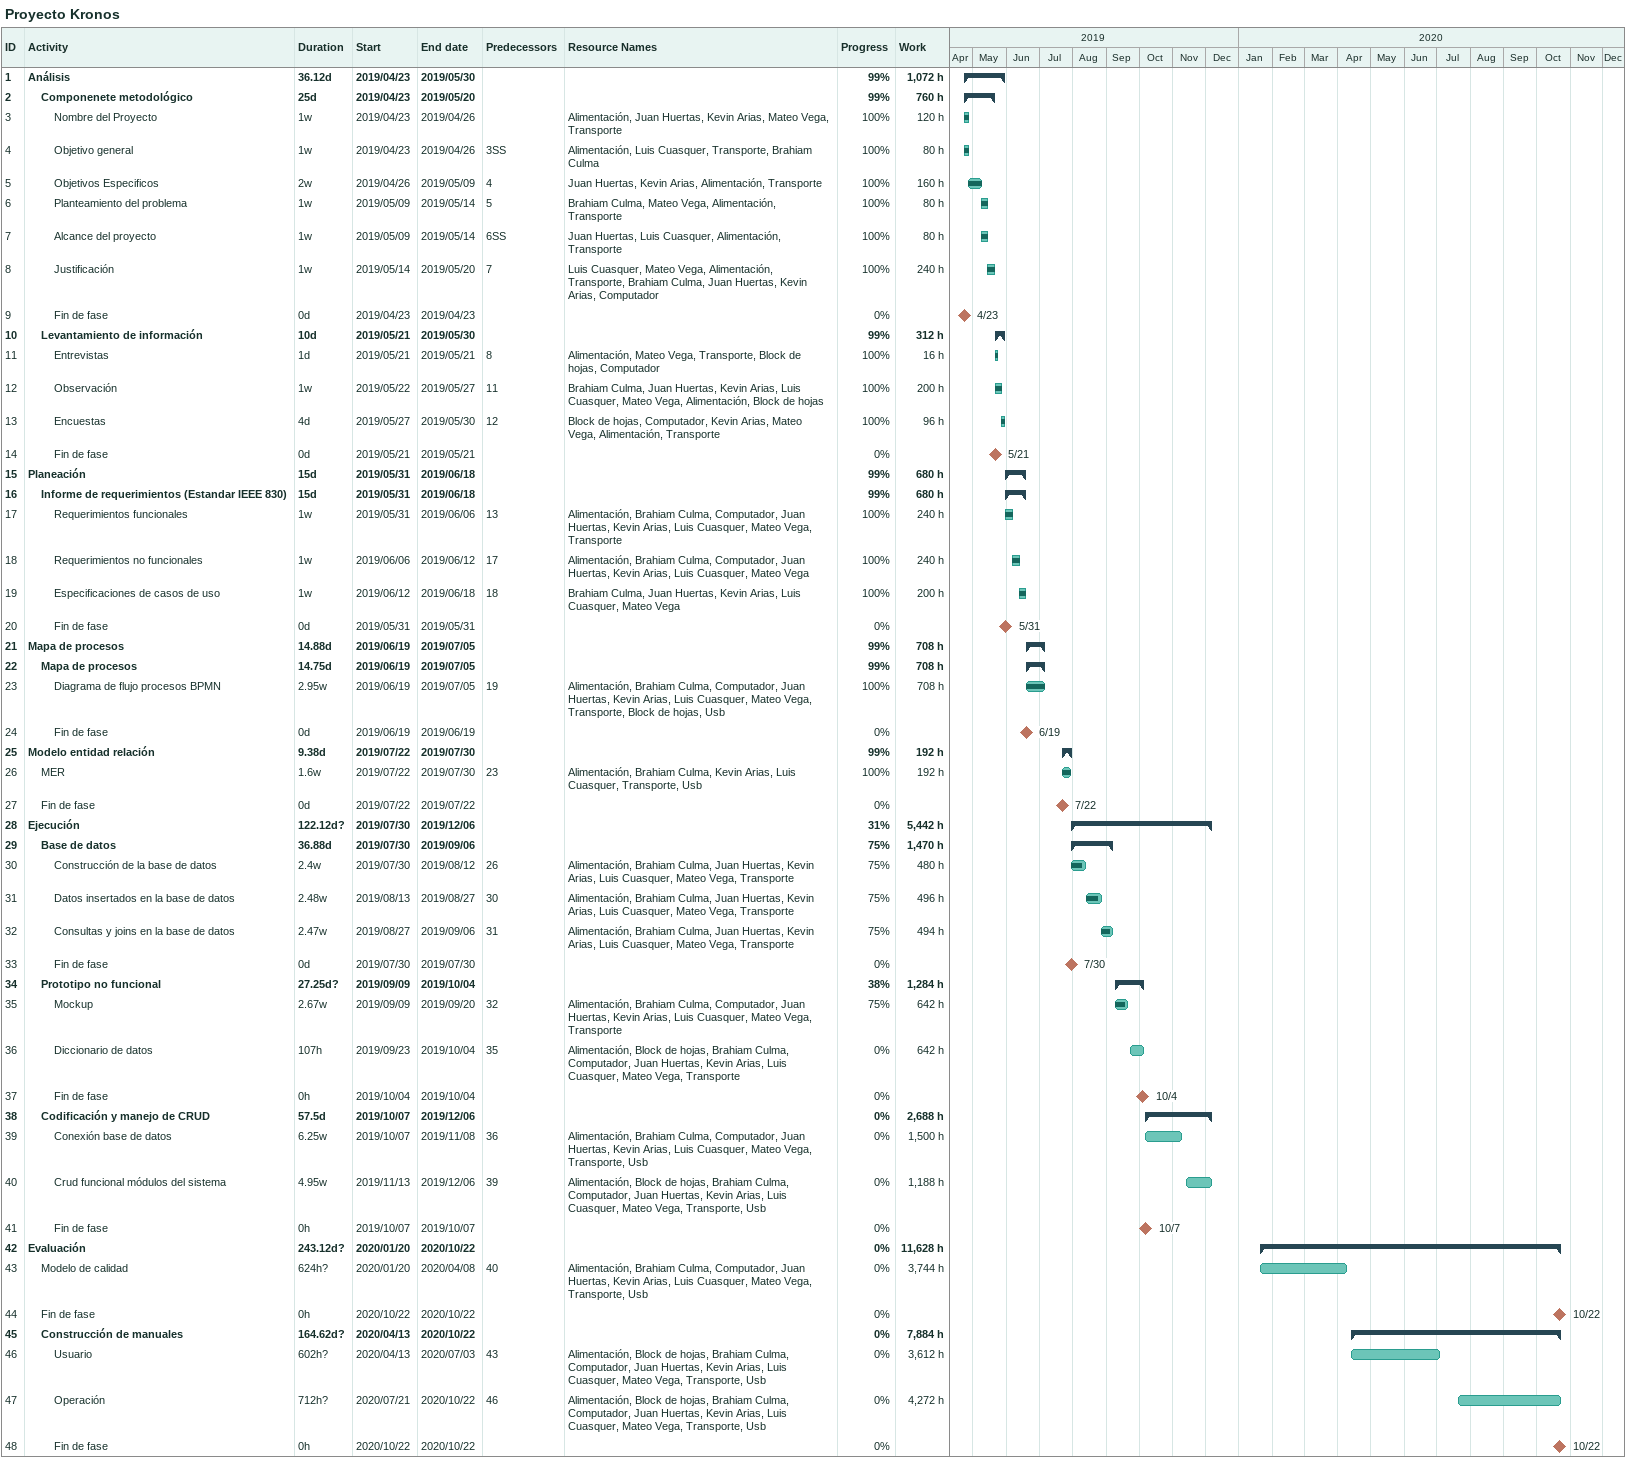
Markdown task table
Proyecto Kronos

| ID | Level | Task | Duration | Start | Finish | Predecessors | Resources | % complete | Work (h) |
|---|---|---|---|---|---|---|---|---|---|
| 1 | 1 | **Análisis** | 36.12d | 2019-04-23 | 2019-05-30 |  |  | 99 | 1072 |
| 2 | 2 | **Componenete metodológico** | 25d | 2019-04-23 | 2019-05-20 |  |  | 99 | 760 |
| 3 | 3 | Nombre del Proyecto | 1w | 2019-04-23 | 2019-04-26 |  | Alimentación, Juan Huertas, Kevin Arias, Mateo Vega, Transporte | 100 | 120 |
| 4 | 3 | Objetivo general | 1w | 2019-04-23 | 2019-04-26 | 3SS | Alimentación, Luis Cuasquer, Transporte, Brahiam Culma | 100 | 80 |
| 5 | 3 | Objetivos Especificos | 2w | 2019-04-26 | 2019-05-09 | 4 | Juan Huertas, Kevin Arias, Alimentación, Transporte | 100 | 160 |
| 6 | 3 | Planteamiento del problema | 1w | 2019-05-09 | 2019-05-14 | 5 | Brahiam Culma, Mateo Vega, Alimentación, Transporte | 100 | 80 |
| 7 | 3 | Alcance del proyecto | 1w | 2019-05-09 | 2019-05-14 | 6SS | Juan Huertas, Luis Cuasquer, Alimentación, Transporte | 100 | 80 |
| 8 | 3 | Justificación | 1w | 2019-05-14 | 2019-05-20 | 7 | Luis Cuasquer, Mateo Vega, Alimentación, Transporte, Brahiam Culma, Juan Huertas, Kevin Arias, Computador | 100 | 240 |
| 9 | 3 | Fin de fase | 0d | 2019-04-23 | 2019-04-23 |  |  | 0 |  |
| 10 | 2 | **Levantamiento de información** | 10d | 2019-05-21 | 2019-05-30 |  |  | 99 | 312 |
| 11 | 3 | Entrevistas | 1d | 2019-05-21 | 2019-05-21 | 8 | Alimentación, Mateo Vega, Transporte, Block de hojas, Computador | 100 | 16 |
| 12 | 3 | Observación | 1w | 2019-05-22 | 2019-05-27 | 11 | Brahiam Culma, Juan Huertas, Kevin Arias, Luis Cuasquer, Mateo Vega, Alimentación, Block de hojas | 100 | 200 |
| 13 | 3 | Encuestas | 4d | 2019-05-27 | 2019-05-30 | 12 | Block de hojas, Computador, Kevin Arias, Mateo Vega, Alimentación, Transporte | 100 | 96 |
| 14 | 3 | Fin de fase | 0d | 2019-05-21 | 2019-05-21 |  |  | 0 |  |
| 15 | 1 | **Planeación** | 15d | 2019-05-31 | 2019-06-18 |  |  | 99 | 680 |
| 16 | 2 | **Informe de requerimientos (Estandar IEEE 830)** | 15d | 2019-05-31 | 2019-06-18 |  |  | 99 | 680 |
| 17 | 3 | Requerimientos funcionales | 1w | 2019-05-31 | 2019-06-06 | 13 | Alimentación, Brahiam Culma, Computador, Juan Huertas, Kevin Arias, Luis Cuasquer, Mateo Vega, Transporte | 100 | 240 |
| 18 | 3 | Requerimientos no funcionales | 1w | 2019-06-06 | 2019-06-12 | 17 | Alimentación, Brahiam Culma, Computador, Juan Huertas, Kevin Arias, Luis Cuasquer, Mateo Vega | 100 | 240 |
| 19 | 3 | Especificaciones de casos de uso | 1w | 2019-06-12 | 2019-06-18 | 18 | Brahiam Culma, Juan Huertas, Kevin Arias, Luis Cuasquer, Mateo Vega | 100 | 200 |
| 20 | 3 | Fin de fase | 0d | 2019-05-31 | 2019-05-31 |  |  | 0 |  |
| 21 | 1 | **Mapa de procesos** | 14.88d | 2019-06-19 | 2019-07-05 |  |  | 99 | 708 |
| 22 | 2 | **Mapa de procesos** | 14.75d | 2019-06-19 | 2019-07-05 |  |  | 99 | 708 |
| 23 | 3 | Diagrama de flujo procesos BPMN | 2.95w | 2019-06-19 | 2019-07-05 | 19 | Alimentación, Brahiam Culma, Computador, Juan Huertas, Kevin Arias, Luis Cuasquer, Mateo Vega, Transporte, Block de hojas, Usb | 100 | 708 |
| 24 | 3 | Fin de fase | 0d | 2019-06-19 | 2019-06-19 |  |  | 0 |  |
| 25 | 1 | **Modelo entidad relación** | 9.38d | 2019-07-22 | 2019-07-30 |  |  | 99 | 192 |
| 26 | 2 | MER | 1.6w | 2019-07-22 | 2019-07-30 | 23 | Alimentación, Brahiam Culma, Kevin Arias, Luis Cuasquer, Transporte, Usb | 100 | 192 |
| 27 | 2 | Fin de fase | 0d | 2019-07-22 | 2019-07-22 |  |  | 0 |  |
| 28 | 1 | **Ejecución** | 122.12d? | 2019-07-30 | 2019-12-06 |  |  | 31 | 5442 |
| 29 | 2 | **Base de datos** | 36.88d | 2019-07-30 | 2019-09-06 |  |  | 75 | 1470 |
| 30 | 3 | Construcción de la base de datos | 2.4w | 2019-07-30 | 2019-08-12 | 26 | Alimentación, Brahiam Culma, Juan Huertas, Kevin Arias, Luis Cuasquer, Mateo Vega, Transporte | 75 | 480 |
| 31 | 3 | Datos insertados en la base de datos | 2.48w | 2019-08-13 | 2019-08-27 | 30 | Alimentación, Brahiam Culma, Juan Huertas, Kevin Arias, Luis Cuasquer, Mateo Vega, Transporte | 75 | 496 |
| 32 | 3 | Consultas y joins en la base de datos | 2.47w | 2019-08-27 | 2019-09-06 | 31 | Alimentación, Brahiam Culma, Juan Huertas, Kevin Arias, Luis Cuasquer, Mateo Vega, Transporte | 75 | 494 |
| 33 | 3 | Fin de fase | 0d | 2019-07-30 | 2019-07-30 |  |  | 0 |  |
| 34 | 2 | **Prototipo no funcional** | 27.25d? | 2019-09-09 | 2019-10-04 |  |  | 38 | 1284 |
| 35 | 3 | Mockup | 2.67w | 2019-09-09 | 2019-09-20 | 32 | Alimentación, Brahiam Culma, Computador, Juan Huertas, Kevin Arias, Luis Cuasquer, Mateo Vega, Transporte | 75 | 642 |
| 36 | 3 | Diccionario de datos | 107h | 2019-09-23 | 2019-10-04 | 35 | Alimentación, Block de hojas, Brahiam Culma, Computador, Juan Huertas, Kevin Arias, Luis Cuasquer, Mateo Vega, Transporte | 0 | 642 |
| 37 | 3 | Fin de fase | 0h | 2019-10-04 | 2019-10-04 |  |  | 0 |  |
| 38 | 2 | **Codificación y manejo de CRUD** | 57.5d | 2019-10-07 | 2019-12-06 |  |  | 0 | 2688 |
| 39 | 3 | Conexión base de datos | 6.25w | 2019-10-07 | 2019-11-08 | 36 | Alimentación, Brahiam Culma, Computador, Juan Huertas, Kevin Arias, Luis Cuasquer, Mateo Vega, Transporte, Usb | 0 | 1500 |
| 40 | 3 | Crud funcional módulos del sistema | 4.95w | 2019-11-13 | 2019-12-06 | 39 | Alimentación, Block de hojas, Brahiam Culma, Computador, Juan Huertas, Kevin Arias, Luis Cuasquer, Mateo Vega, Transporte, Usb | 0 | 1188 |
| 41 | 3 | Fin de fase | 0h | 2019-10-07 | 2019-10-07 |  |  | 0 |  |
| 42 | 1 | **Evaluación** | 243.12d? | 2020-01-20 | 2020-10-22 |  |  | 0 | 11628 |
| 43 | 2 | Modelo de calidad | 624h? | 2020-01-20 | 2020-04-08 | 40 | Alimentación, Brahiam Culma, Computador, Juan Huertas, Kevin Arias, Luis Cuasquer, Mateo Vega, Transporte, Usb | 0 | 3744 |
| 44 | 2 | Fin de fase | 0h | 2020-10-22 | 2020-10-22 |  |  | 0 |  |
| 45 | 2 | **Construcción de manuales** | 164.62d? | 2020-04-13 | 2020-10-22 |  |  | 0 | 7884 |
| 46 | 3 | Usuario | 602h? | 2020-04-13 | 2020-07-03 | 43 | Alimentación, Block de hojas, Brahiam Culma, Computador, Juan Huertas, Kevin Arias, Luis Cuasquer, Mateo Vega, Transporte, Usb | 0 | 3612 |
| 47 | 3 | Operación | 712h? | 2020-07-21 | 2020-10-22 | 46 | Alimentación, Block de hojas, Brahiam Culma, Computador, Juan Huertas, Kevin Arias, Luis Cuasquer, Mateo Vega, Transporte, Usb | 0 | 4272 |
| 48 | 3 | Fin de fase | 0h | 2020-10-22 | 2020-10-22 |  |  | 0 |  |
